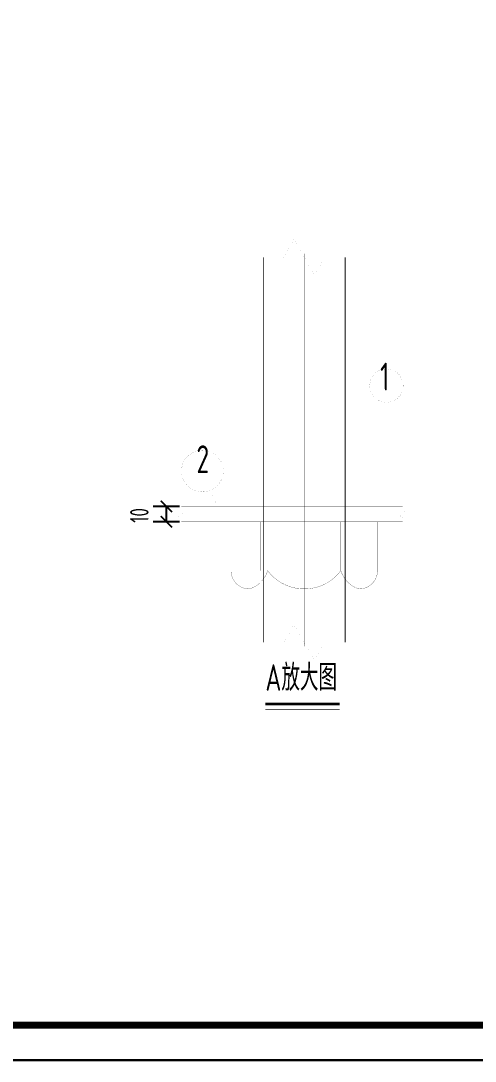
# Model space of a CAD drawing. Header units: inches. Extents: x -4449 to -2355, y -113 to 192.
# Drawn here: x -2606.3 to -2541.4, y -113.4 to 35.3 of the extents above; entities that cross this region are included whole.
import ezdxf
from ezdxf.enums import TextEntityAlignment as Align

# ---------------------------------------------------------------- set-up
doc = ezdxf.new("R2010")
doc.units = ezdxf.units.IN
doc.header["$MEASUREMENT"] = 0
doc.linetypes.add('细实线', pattern=[0])
doc.linetypes.add('细点画线', pattern=[17.4, 12, -1.8, 1.8, -1.8])
doc.styles.get("Standard").update_dxf_attribs({"font": 'tssdeng.shx', "width": 0.7, "bigfont": 'hztxt.shx'})

msp = doc.modelspace()

# ---------------------------------------------------------------- linework, layer by layer
at = {"color": 2, "linetype": '细实线'}
for p, q in [((-2583.5869171, -34.0906259), (-2587.3725084, -34.0906259)), ((-2585.4797127, -36.2830511), (-2585.4797127, -34.0906259)), ((-2583.5869171, -36.2830511), (-2587.3725084, -36.2830511))]:
    msp.add_line(p, q, dxfattribs=at)
at = {"color": 7}
for points, const_width in [([(-2774.6517876, -113.2091192), (-2774.6517876, 183.7908808), (-2354.6517876, 183.7908808), (-2354.6517876, -113.2091192), (-2774.6517876, -113.2091192)], 0.3), ([(-2749.6517876, -108.2091192), (-2749.6517876, 178.7908808), (-2359.6517876, 178.7908808), (-2359.6517876, -108.2091192), (-2749.6517876, -108.2091192)], 1)]:
    msp.add_lwpolyline(points, close=True, dxfattribs=dict(at, const_width=const_width))
at = {"color": 2, "linetype": '细实线'}
for points, const_width in [([(-2568.7196995, 1.5081593), (-2567.2580827, 4.0397538)], 0.0030285), ([(-2567.2580827, 4.0397538), (-2564.3348492, -1.0234352)], 0.0030285), ([(-2568.7196995, 1.5081593), (-2577.4894002, 1.5081593)], 0.0030285), ([(-2564.3348492, -1.0234352), (-2562.8732324, 1.5081593)], 0.0030285), ([(-2554.1035317, 1.5081593), (-2562.8732324, 1.5081593)], 0.0030285), ([(-2559.9499988, -16.8393395), (-2556.4476394, -16.8393395)], 0.0030285), ([(-2578.1468425, -34.0906259), (-2579.3430984, -31.8262296)], 0.0030285), ([(-2584.6766677, -34.8936709), (-2586.2827578, -33.2875809)], 0.2271355), ([(-2583.3538524, -34.6387323), (-2583.3538524, -32.9944135)], 0.0030285), ([(-2551.7526646, -34.6387323), (-2551.7526646, -32.9944135)], 0.0030285), ([(-2586.2827578, -35.480006), (-2584.6766677, -37.0860961)], 0.2271355), ([(-2582.8791784, -34.9127855), (-2583.8285265, -35.4608918)], 0.0030285), ([(-2583.8285265, -35.4608918), (-2583.3538524, -35.7349447)], 0.0030285), ([(-2583.3538524, -34.6387323), (-2582.8791784, -34.9127855)], 0.0030285), ([(-2551.2779906, -34.9127855), (-2552.2273387, -35.4608918)], 0.0030285), ([(-2552.2273387, -35.4608918), (-2551.7526646, -35.7349447)], 0.0030285), ([(-2551.7526646, -34.6387323), (-2551.2779906, -34.9127855)], 0.0030285), ([(-2583.3538524, -37.3792638), (-2583.3538524, -35.7349447)], 0.0030285), ([(-2551.7526646, -37.3792638), (-2551.7526646, -35.7349447)], 0.0030285), ([(-2568.7196995, -53.5343375), (-2567.2580827, -51.002743)], 0.0030285), ([(-2567.2580827, -51.002743), (-2564.3348492, -56.0659319)], 0.0030285), ([(-2568.7196995, -53.5343375), (-2577.4894002, -53.5343375)], 0.0030285), ([(-2564.3348492, -56.0659319), (-2562.8732324, -53.5343375)], 0.0030285), ([(-2554.1035317, -53.5343375), (-2562.8732324, -53.5343375)], 0.0030285)]:
    msp.add_lwpolyline(points, dxfattribs=dict(at, const_width=const_width))
at = {"color": 3, "linetype": '细实线', "const_width": 0.1211389}
for points in [[(-2571.6429331, -53.5343375), (-2571.6429331, 1.5081593)], [(-2559.9499988, -53.5343375), (-2559.9499988, 1.5081593)]]:
    msp.add_lwpolyline(points, dxfattribs=at)
at = {"color": 2, "linetype": '细点画线', "const_width": 0.0272563}
msp.add_lwpolyline([(-2565.7964659, -54.0643202), (-2565.7964659, 2.0381421)], dxfattribs=at)
at = {"color": 2, "linetype": '细实线'}
for points, const_width in [([(-2556.4448301, -16.8410372, 1), (-2551.6749851, -16.8410372, 1), (-2556.4448301, -16.8410372, 1)], 0.0068141), ([(-2583.3163488, -29.0366902, 1), (-2577.3540426, -29.0366902, 1), (-2583.3163488, -29.0366902, 1)], 0.0085176)]:
    msp.add_lwpolyline(points, format="xyb", close=True, dxfattribs=dict(at, const_width=const_width))
at = {"color": 16, "linetype": '细实线', "const_width": 0.0605695}
for points in [[(-2583.3538524, -34.0906259), (-2551.7526646, -34.0906259)], [(-2583.3538524, -36.2830511), (-2551.7526646, -36.2830511)]]:
    msp.add_lwpolyline(points, dxfattribs=at)
at = {"color": 5, "linetype": '细实线', "const_width": 0.0309568}
for points in [[(-2576.2548478, -43.2730919), (-2576.2548478, -36.2830511)], [(-2555.338084, -36.2830511), (-2576.2548478, -36.2830511)], [(-2571.9861204, -43.2730919), (-2571.9861204, -36.2830511)], [(-2571.0256569, -43.2730919), (-2571.0256569, -36.2830511)], [(-2560.567275, -43.2730922), (-2560.567275, -36.2830511)], [(-2559.6068114, -43.2730922), (-2559.6068114, -36.2830511)], [(-2555.338084, -43.2730922), (-2555.338084, -36.2830511)], [(-2557.9526794, -45.8876876), (-2573.6402525, -45.8876876)]]:
    msp.add_lwpolyline(points, dxfattribs=at)
for points in [[(-2576.2548478, -43.2730919, 0.414214), (-2573.6402522, -45.8876876, 0.414214)], [(-2573.6402525, -45.8876876, 0.250492), (-2571.0256569, -43.2730919, 0.250492)], [(-2571.0256569, -43.2730919, 0.5), (-2560.567275, -43.2730919, 0.5)], [(-2560.567275, -43.2730919, 0.250492), (-2557.9526794, -45.8876876, 0.250492)], [(-2557.9526794, -45.8876876, 0.414214), (-2555.338084, -43.2730922, 0.414214)]]:
    msp.add_lwpolyline(points, format="xyb", dxfattribs=at)
at = {"color": 7, "linetype": '细实线'}
for points, const_width in [([(-2571.3396357, -62.3296039), (-2560.7399802, -62.3296039)], 0.3785591), ([(-2571.3396357, -63.0867222), (-2560.7399802, -63.0867222)], 0.0908542)]:
    msp.add_lwpolyline(points, dxfattribs=dict(at, const_width=const_width))

# ---------------------------------------------------------------- texts
at = {"color": 2, "width": 0.7}
for s, p in [('1', (-2554.9684142, -18.7266801)), ('2', (-2581.1869537, -30.5272667))]:
    msp.add_text(s, height=3.9748708, dxfattribs=at).set_placement(p, align=Align.BOTTOM_LEFT)
msp.add_text('10', height=2.64991388, rotation=90, dxfattribs=at).set_placement((-2587.2184175, -36.4234651), align=Align.BOTTOM_LEFT)
at = {"color": 7, "width": 0.7}
msp.add_text('A放大图', height=3.78559125, dxfattribs=at).set_placement((-2571.3396357, -61.5724857), align=Align.BOTTOM_LEFT)

doc.saveas('drawing.dxf')
